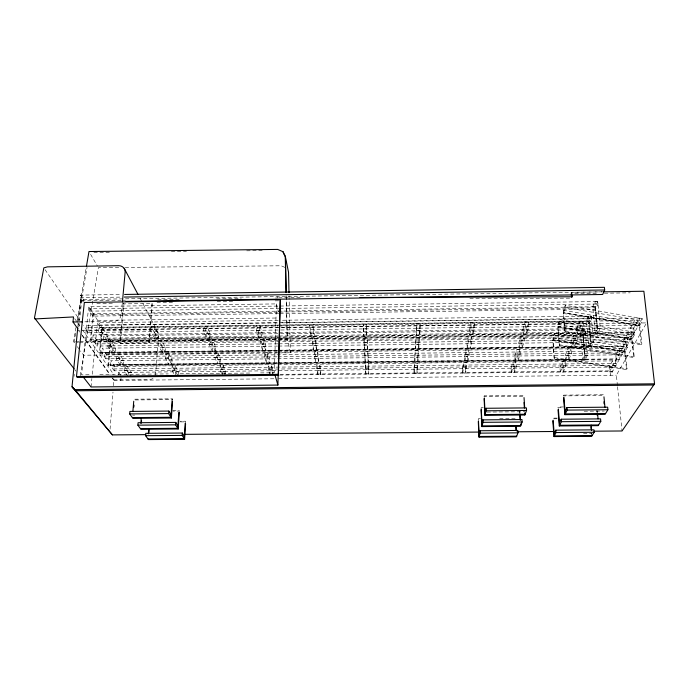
<?xml version="1.0" encoding="UTF-8"?>
<svg xmlns="http://www.w3.org/2000/svg" width="689" height="689" viewBox="0 0 689 689"><rect width="100%" height="100%" fill="white"/><g stroke="black" fill="none" stroke-linecap="round" stroke-linejoin="round"><path stroke-width="0.52" stroke-dasharray="3.44 2.58" d="M320.764 374.618L319.722 368.572L319.774 364.137L320.824 370.234L320.764 374.618L317.844 374.652L316.751 368.606L316.811 364.171L317.905 370.269L317.844 374.652M316.544 350.201L315.364 343.38L315.433 338.712L312.281 338.755L312.203 343.423L313.435 350.245L316.544 350.201L316.604 345.594L315.433 338.712M317.672 351.812L318.774 358.28L318.714 362.776L317.612 356.359L317.672 351.812L314.615 351.846L314.546 356.402L315.708 362.819L315.769 358.323L314.615 351.846M313.435 350.245L313.512 345.637L312.281 338.755M314.227 336.826L314.305 332.098L313.047 324.76L312.97 329.557L314.227 336.826L311.023 336.869L309.714 329.6L309.792 324.803L311.101 332.141L311.023 336.869M89.07 374.764L81.578 374.842L88.674 306.579L276.427 303.901L274.334 372.766L260.416 372.913M270.054 375.161L268.236 369.14L268.374 364.714L270.191 370.794L270.079 374.291M264.559 356.98L264.714 352.441L267.754 352.398L269.632 358.848L269.477 363.327L266.488 363.37L264.559 356.98L267.59 356.936L269.477 363.327M266.488 363.37L266.643 358.891L264.714 352.441M272.956 375.126L271.182 369.106L271.328 364.679L273.094 370.76L272.982 374.256M260.657 344.061L260.821 339.393L263.956 339.358L265.954 346.214L265.79 350.804L262.707 350.847L260.657 344.061L263.784 344.009L265.79 350.804M262.707 350.847L262.871 346.248L260.821 339.393M267.59 356.936L267.754 352.398M258.685 337.532L256.497 330.298L256.678 325.509L258.857 332.813L258.685 337.532L261.863 337.481L262.044 332.77L259.917 325.466L259.727 330.246L261.863 337.481M263.784 344.009L263.956 339.358M223.115 365.213L225.596 371.268L225.389 375.634L222.892 369.64L223.115 365.213L220.179 365.256L219.946 369.674L222.487 375.669L222.711 371.302L220.179 365.256M218.086 352.983L220.73 359.408L220.497 363.887L217.853 357.522L218.086 352.983L215.063 353.026L214.822 357.557L217.517 363.921L217.75 359.451L215.063 353.026M215.304 351.407L212.496 344.646L212.746 339.996L209.628 340.03L209.37 344.681L212.238 351.45L215.304 351.407L215.554 346.817L212.746 339.996M212.238 351.45L212.488 346.86L209.628 340.03M209.792 338.144L210.05 333.433L207.062 326.155L206.786 330.935L209.792 338.144L206.614 338.187L203.565 330.978L203.849 326.207L206.889 333.476L206.614 338.187M414.02 369.226L414.408 363.077L417.396 363.051L417.078 373.593L414.123 373.627L414.02 369.226L416.966 369.201L417.396 363.051M414.778 357.186L415.183 350.658L418.266 350.632L417.922 361.656L414.881 361.699L414.778 357.186L417.81 357.16L418.266 350.632M415.579 344.397L416.01 337.455L419.188 337.429L418.826 348.987L415.691 349.03L415.579 344.397L418.705 344.371L419.188 337.429M416.432 330.789L416.897 323.399L420.178 323.356L419.782 335.5L416.544 335.543L416.432 330.789L419.653 330.754L420.178 323.356M185.186 423.244L185.315 421.194L180.018 421.237M414.123 373.627L414.408 363.077M414.881 361.699L415.183 350.658M415.691 349.03L416.01 337.455M416.544 335.543L416.897 323.399M178.107 375.272L178.33 371.793L175.135 365.756L172.216 365.79L171.905 370.2L174.696 375.324M177.59 375.29L174.834 370.165L175.135 365.756M175.221 375.307L175.454 371.819L172.216 365.79M168.667 353.569L172.069 359.977L171.759 364.438L168.357 358.091L168.667 353.569L165.661 353.612L165.334 358.134L168.788 364.472L169.106 360.011L165.661 353.612M172.069 400.877L172.216 398.828L133.899 399.198L134.424 399.956L172.663 399.594L172.216 398.828M165.084 352.01L165.412 347.428L161.803 340.633L158.703 340.676L158.358 345.31L162.027 352.045L165.084 352.01L161.467 345.267L161.803 340.633M157.988 338.799L158.341 334.096L154.5 326.853L151.296 326.896L150.925 331.659L154.827 338.833L157.988 338.799L154.138 331.616L154.5 326.853M162.027 352.045L162.363 347.471L158.703 340.676M154.827 338.833L155.189 334.139L151.296 326.896M110.059 429.178L112.996 392.101M113.504 385.745L113.918 380.449L112.083 377.856M153.027 378.364A6.408 5.779 -27.9 0 1 151.218 379.234L113.969 379.915L114.107 378.115M151.847 303.599L148.79 342.045L149.289 342.941L120.386 343.303L119.826 342.416L123.4 302.936L123.942 303.883L120.386 343.303M149.289 342.941L152.415 303.487L123.942 303.883M124.476 366.324L128.43 372.336L128.059 376.668L124.098 370.716L124.476 366.324L127.387 366.29L131.289 372.301L130.919 376.642L127 370.691L127.387 366.29M118.474 375.04L118.706 372.439L612.09 367.073L612.538 371.517L609.524 371.552L609.085 367.108L612.504 360.872L615.561 360.838L616.018 365.334L612.96 365.368L612.504 360.872M120.299 365.006L120.696 360.562L116.51 354.189L119.498 354.155L123.641 360.528L123.245 364.981L120.299 365.006L116.097 358.693L116.51 354.189M121.031 377.796L120.808 380.38L119.318 378.218M616.018 365.334L114.21 370.828L114.615 366.427L110.688 360.674L618.886 354.844L619.351 359.4L616.25 359.443L615.777 354.887L619.411 348.255L619.893 352.871L623.045 352.828L622.563 348.221L278.425 352.277M122.332 302.945L120.73 316.751A7.364 6.468 -25.9 0 1 115.735 321.091L83.662 321.841M123.245 364.981L119.094 358.668L119.498 354.155M277.865 340.478L110.102 342.554L110.318 340.271L107.992 364.886L108.561 365.687L584.927 360.347L587.424 355.145L585.116 329.773L582.541 329.798L580.517 334.389L582.748 359.529L585.323 359.512L583.066 334.363L580.517 334.389M114.21 370.828L110.274 365.127L110.688 360.674M112.066 352.63L112.488 348.074L108.035 341.305L111.127 341.262L115.528 348.031L115.106 352.604L112.066 352.63L107.605 345.921L108.035 341.305M74.05 376.383L74.248 374.282M110.102 342.554L107.226 338.153L107.441 335.853L585.116 329.773L585.323 332.115L583.273 336.688L278.942 340.461M108.561 365.687L110.869 341.124L107.441 335.853M115.106 352.604L110.688 345.887L111.127 341.262M103.316 339.47L103.763 334.794L99.027 327.585L102.205 327.542L106.898 334.751L106.442 339.444L103.316 339.47L98.561 332.331L99.027 327.585M276.866 356.833L105.917 358.814L106.347 354.31L102.179 348.195L277.538 346.076M588.57 316.13L591.438 346.774L588.776 346.8L586.417 321.014L588.57 316.13L591.222 316.105L591.446 318.507L589.259 323.365L101.722 329.738L98.665 325.062L98.897 322.702L278.408 320.299M277.322 351.381L100.069 353.483L99.474 352.63L101.946 327.396L589.043 320.988L589.259 323.365M106.442 339.444L101.739 332.296L102.205 327.542M100.069 353.483L102.532 328.291L98.897 322.702M105.917 358.814L101.739 352.759L102.179 348.195M91.034 386.968L91.878 378.519M92.3 374.291L97.683 320.437L88.674 306.579M277.788 343.845L97.115 346.05L97.571 341.425L93.136 334.932L278.012 332.563M278.683 313.555L92.808 316.122L93.049 313.719L595.399 306.751L597.931 333.226L595.193 333.252L592.695 306.786L594.986 301.593L597.725 301.558L600.308 328.274L597.484 334.174L91.043 340.512L90.414 339.599L93.049 313.719M93.136 334.932L92.662 339.617L97.115 346.05M92.808 316.122L89.561 311.152L89.811 308.732L597.725 301.558L597.957 304.021L595.632 309.197L279.76 313.547M88.226 327.723L637.971 320.488L638.514 325.354L87.736 332.477L88.226 327.723L86.668 325.441L278.046 322.9M91.043 340.512L93.678 314.675L89.811 308.732M77.848 326.819L80.777 299.482L602.375 291.843M78.856 327.042L81.655 300.817L80.777 299.482M82.482 301.153L80.217 297.7L80.501 295.107L121.385 294.504M83.042 302.015L83.326 299.439L80.501 295.107M80.243 375.634L98.355 267.676L119.869 267.453M75.842 327.671L73.473 341.417L74.128 342.312L78.417 342.261M77.125 320.273L86.254 267.392M74.128 342.312L75.764 332.804M77.59 322.254L87.047 267.349M462.431 368.701L463.568 362.526L466.556 362.5L466.754 366.97L465.575 373.085L462.62 373.111L462.431 368.701L465.376 368.667L466.556 362.5M464.653 356.609L465.859 350.064L468.942 350.029L469.149 354.611L467.891 361.105L464.851 361.139L464.653 356.609L467.693 356.583L468.942 350.029M469.519 330.109L470.88 322.685L474.17 322.641L474.402 327.473L472.973 334.837L469.734 334.88L469.519 330.109L472.749 330.074L474.17 322.641M462.62 373.111L463.757 366.996L463.568 362.526M464.851 361.139L466.057 354.646L465.859 350.064M467.211 348.419L468.503 341.511L468.287 336.809L467.013 343.777L467.211 348.419L470.354 348.384L471.689 341.477L471.474 336.766L470.139 343.742L470.354 348.384M469.734 334.88L471.104 327.516L470.88 322.685M155.516 375.384L158.677 333.665L142.528 302.979M511.074 368.167L512.969 361.975L515.983 361.949L516.268 366.427L514.321 372.56L511.35 372.585L511.074 368.167L514.054 368.141L515.983 361.949M514.778 356.041L516.776 349.461L519.894 349.435L520.186 354.025L518.128 360.545L515.062 360.571L514.778 356.041L517.835 356.006L519.894 349.435M518.705 343.148L520.832 336.154L524.045 336.12L524.363 340.831L522.167 347.764L519.006 347.799L518.705 343.148L521.866 343.113L524.045 336.12M522.882 329.428L525.156 321.97L528.48 321.935L528.808 326.775L526.474 334.165L523.201 334.199L522.882 329.428L526.146 329.394L528.48 321.935M511.35 372.585L513.245 366.453L512.969 361.975M515.062 360.571L517.069 354.051L516.776 349.461M519.006 347.799L521.142 340.866L520.832 336.154M523.201 334.199L525.483 326.81L525.156 321.97M627.257 345.017L624.854 349.289L625.078 351.459L553.095 339.91L552.923 337.688L554.636 333.183L627.257 345.017L627.481 347.204L624.708 352.105L626.551 369.58L554.214 358.435L552.828 340.59L554.809 335.422L554.636 333.183M634.466 332.176L631.925 336.714L632.158 338.936L558.15 326.698L557.961 324.424L559.787 319.636L634.466 332.176L634.715 334.423L631.77 339.625L633.716 357.539L559.33 345.723L557.866 327.421L559.976 321.927L559.787 319.636M642.139 318.542L639.426 323.365L639.676 325.647L563.524 312.651L563.326 310.317L565.264 305.218L642.139 318.542L642.398 320.841L639.263 326.379L641.321 344.75L564.773 332.201L563.232 313.426L565.471 307.57L565.264 305.218M602.41 291.843L571.577 292.291L571.043 293.678L597.94 293.299M554.214 358.435L553.164 339.72L625.173 351.287L627.024 368.779L626.551 369.58M559.33 345.723L558.219 326.5L632.261 338.755L634.216 356.695L633.716 357.539M564.773 332.201L565.161 331.254L563.602 312.444L639.788 325.449L641.855 343.854L641.321 344.75M559.968 367.65L562.612 361.432L565.643 361.389L566.005 365.876L563.301 372.043L560.312 372.06L559.968 367.65L562.947 367.607L565.643 361.389M565.152 355.464L567.969 348.867L571.086 348.823L571.474 353.431L568.606 359.968L565.523 360.002L565.152 355.464L568.227 355.429L571.086 348.823M570.673 342.528L573.661 335.5L576.882 335.457L577.296 340.185L574.238 347.144L571.052 347.178L570.673 342.528L573.842 342.485L576.882 335.457M576.547 328.748L579.733 321.255L583.066 321.203L583.497 326.061L580.241 333.493L576.951 333.519L576.547 328.748L579.811 328.696L583.066 321.203M560.312 372.06L562.965 365.902L562.612 361.432M565.523 360.002L568.347 353.457L567.969 348.867M571.052 347.178L574.066 340.211L573.661 335.5M576.951 333.519L580.155 326.104L579.733 321.255M584.927 360.347L582.67 335.242L585.116 329.773M278.39 351.373L591.007 347.669L588.63 321.918L591.222 316.105L279.484 320.282M597.484 334.174L594.96 307.75L597.725 301.558M582.748 359.529L584.815 355.162L582.541 329.798M588.776 346.8L590.973 342.157L593.66 342.132L591.222 316.105M595.193 333.252L597.535 328.3L594.986 301.593M591.007 347.669L593.66 342.132M278.614 346.059L626.103 341.847L626.602 346.524L623.399 346.567L622.899 341.89L626.766 334.837L630.022 334.794L630.53 339.531L627.274 339.574L626.766 334.837M279.088 332.554L633.785 328.016L634.319 332.813L631.003 332.856L630.478 328.059L634.603 320.531L635.146 325.397L638.514 325.354M609.524 371.552L639.297 318.103L279.123 322.883M617.447 385.719L616.379 375.195L646.067 323.813M80.217 297.7L121.057 297.105M81.655 300.817L121.281 300.24M122.349 300.223L125.562 300.18M157.686 299.706L181.25 299.362M216.587 298.854L241.21 298.492M275.479 297.993L277.624 297.958L277.305 296.606L277.314 297.777L300.929 297.7M256.497 330.298L259.727 330.246M363.224 328.911L366.488 328.86L366.858 336.163L363.646 336.215L363.198 324.106L363.646 336.215M364.033 342.795L367.194 342.743L367.547 349.599L364.429 349.642L364.033 342.795L364.016 338.11L367.177 338.066L367.547 349.599M604.391 293.204L630.211 292.834M96.873 303.41L114.055 303.169M157.023 302.549L174.205 302.299M217.173 301.679L234.355 301.438M275.169 300.852L279.467 300.783M89.561 311.152L278.735 308.5M279.812 308.483L597.957 304.021M93.678 314.675L278.701 312.117M279.768 312.108L594.96 307.75M97.683 320.437L277.684 317.999M98.665 325.062L278.347 322.676M279.424 322.659L591.446 318.507M102.532 328.291L277.822 326M278.899 325.983L588.63 321.918M645.524 322.917L78.417 330.307L81.474 334.63M203.565 330.978L206.786 330.935M417.017 328.214L420.307 328.171M103.763 334.794L106.898 334.751M155.189 334.139L158.341 334.096M206.889 333.476L210.05 333.433M258.857 332.813L262.044 332.77M630.478 328.059L633.785 328.016M209.37 344.681L212.496 344.646M312.203 343.423L315.364 343.38M416.13 342.149L419.317 342.106M112.488 348.074L115.528 348.031M162.363 347.471L165.412 347.428M212.488 346.86L215.554 346.817M262.871 346.248L265.954 346.214M313.512 345.637L316.604 345.594M364.016 338.11L364.412 345.017L367.53 344.982M364.774 351.261L367.848 351.218L368.176 357.72L368.184 362.216L365.17 362.259L364.774 351.261L365.17 362.259M364.791 355.817L367.857 355.782L368.184 362.216M268.236 369.14L271.182 369.106M365.514 368.081L368.486 368.038L368.796 374.101L365.868 374.144L365.489 363.628L365.868 374.144M93.902 252.527L110.042 252.346M171.38 251.657L186.443 251.494M246.705 250.813L263.921 250.624M471.104 327.516L474.402 327.473M107.226 338.153L278.055 335.999M279.131 335.982L585.323 332.115M277.719 336.999L96.107 339.281L95.642 343.932L631.779 337.317L631.262 332.554L278.795 336.99M90.414 339.599L634.319 332.813M75.618 341.391L78.839 341.356M79.915 341.339L287.149 338.747L286.107 295.796M110.869 341.124L582.67 335.242M97.571 341.425L630.022 334.794M79.485 342.244L277.719 339.772M278.795 339.763L287.365 339.651L286.409 301.067M468.503 341.511L471.689 341.477M278.864 343.828L630.53 339.531M622.899 341.89L626.103 341.847M277.176 350.245L104.978 352.286L104.539 356.816L624.217 350.753L623.734 346.119L278.253 350.227M99.474 352.63L277.779 350.503M278.856 350.494L591.438 346.774M101.739 352.759L277.056 350.675M278.123 350.667L626.602 346.524M106.347 354.31L277.348 352.286M277.615 352.94L83.662 355.223L80.484 350.916M278.683 352.923L290.474 352.785L287.029 338.747M165.334 358.134L168.357 358.091M214.822 357.557L217.853 357.522M314.546 356.402L317.612 356.359M277.934 356.824L623.045 352.828M120.696 360.562L123.641 360.528M169.106 360.011L172.069 359.977M217.75 359.451L220.73 359.408M615.777 354.887L618.886 354.844M276.797 362.69L113.323 364.533L112.91 368.942L617.12 363.379L616.655 358.857L277.874 362.672M107.992 364.886L585.323 359.512M110.274 365.127L277.099 363.249M278.175 363.232L619.351 359.4M114.615 366.427L276.935 364.619M278.012 364.61L615.561 360.838M219.946 369.674L222.892 369.64M171.905 370.2L174.834 370.165M316.751 368.606L319.722 368.572M414.511 367.538L417.508 367.504M128.43 372.336L131.289 372.301M175.454 371.819L178.33 371.793M222.711 371.302L225.596 371.268M270.191 370.794L273.094 370.76M317.905 370.269L320.824 370.234M365.842 369.752L368.779 369.717L368.796 374.101M609.085 367.108L612.09 367.073M125.243 267.401L281.19 265.782L285.522 267.668M592.695 306.786L595.399 306.751M586.417 321.014L589.043 320.988M580.155 326.104L583.497 326.061M525.483 326.81L528.808 326.775M98.561 332.331L101.739 332.296M597.535 328.3L600.308 328.274M574.066 340.211L577.296 340.185M521.142 340.866L524.363 340.831M107.605 345.921L110.688 345.887M466.057 354.646L469.149 354.611M463.757 366.996L466.754 366.97M99.776 374.644L168.314 373.912M180.096 373.782L249.711 373.033M280.182 374.377L609.998 370.854L610.428 375.255L639.84 322.986L639.297 318.103M279.476 375.057L612.538 371.517M113.918 380.449L274.687 378.769M278.537 378.726L616.379 375.195M568.347 353.457L571.474 353.431M517.069 354.051L520.186 354.025M116.097 358.693L119.094 358.668M584.815 355.162L587.424 355.145M562.965 365.902L566.005 365.876M513.245 366.453L516.268 366.427M124.098 370.716L127 370.691M483.325 407.647L481.198 407.664L481.008 408.396L483.135 408.379M172.603 410.411L178.968 410.36L179.39 411.075L173.034 411.135M563.585 406.941L558.202 406.992L557.857 407.724L563.232 407.681M132.581 415.14L134.717 415.123M487.114 412.065L524.958 411.729M584.134 411.212L604.27 411.04M480.491 418.723L478.364 418.74L478.192 419.429L480.311 419.412M499.646 418.567L515.596 418.438M557.28 418.094L552.991 418.128L552.673 418.826L556.953 418.783M180.423 421.909L185.711 421.866L185.315 421.194M583.514 433.295L591.903 433.235M469.864 298.501L571.887 298.156M554.55 357.6L627.024 368.779M552.828 340.59L624.708 352.105M559.692 344.836L634.216 356.695M552.923 337.688L624.854 349.289M554.809 335.422L627.481 347.204M557.866 327.421L631.77 339.625M565.161 331.254L641.855 343.854M557.961 324.424L631.925 336.714M559.976 321.927L634.715 334.423M563.232 313.426L639.263 326.379M563.326 310.317L639.426 323.365M565.471 307.57L642.398 320.841M157.927 332.081L156.67 330.823L153.139 329.79L90.836 330.599L87.649 331.495L83.386 325.311M74.696 369.502L76.023 371.182M77.306 346.619L79.846 350.055M82.318 335.155L110.24 374.644M112.72 378.158L113.969 379.915M82.086 335.491L109.637 374.394M74.722 318.68L77.159 322.176M77.771 323.046L80.2 326.534M82.637 330.031L113.711 374.54M86.177 330.212L87.736 332.477M45.035 269.64L79.735 320.006M118.706 372.439L121.186 376.073M90.629 254.353L97.321 265.902M140.048 298.285L142.029 302.04M276.427 303.901L278.373 311.945M571.577 292.291L571.913 294.082M617.551 386.77L622.029 430.978M597.303 410.704L597.492 412.745M596.786 410.42L596.975 412.453M591.429 433.148L591.705 436.292M583.066 334.363L583.273 336.688M579.811 328.696L580.241 333.493M573.842 342.485L574.238 347.144M568.227 355.429L568.606 359.968M562.947 367.607L563.301 372.043M526.146 329.394L526.474 334.165M521.866 343.113L522.167 347.764M517.835 356.006L518.128 360.545M519.885 411.617L520.023 413.77M519.549 411.281L519.687 413.417M514.054 368.141L514.321 372.56M368.779 369.717L368.469 363.594L368.486 368.038M472.749 330.074L472.973 334.837M467.693 356.583L467.891 361.105M465.376 368.667L465.575 373.085M419.653 330.754L419.782 335.5M418.705 344.371L418.826 348.987M417.81 357.16L417.922 361.656M416.966 369.201L417.078 373.593M289.07 295.891L290.353 352.785M286.323 296.778L286.391 299.991M364.412 345.017L364.429 349.642M367.848 351.218L367.857 355.782M367.177 338.066L367.194 342.743M366.858 336.163L366.47 324.054L366.488 328.86M484.212 395.865L484.005 396.649L523.606 396.278L523.89 395.495L484.212 395.865M563.757 395.116L563.387 395.908L603.314 395.52L603.762 394.728L563.757 395.116"/><path stroke-width="1.03" d="M83.464 377.271L91.034 386.968L277.9 385.073L280.277 299.646L84.334 302.471L76.479 376.504L77.246 377.46L278.408 375.316L280.277 299.646M147.954 438.945L184.204 438.669L184.359 436.318L182.335 433.036L145.767 433.329L145.577 435.689L148.419 439.582L184.609 439.315L185.582 423.916M184.609 439.315L182.189 435.405L182.335 433.036M184.204 438.669L185.186 423.244M140.401 428.61L177.788 428.308L177.943 425.897L175.798 422.409L138.076 422.727L137.878 425.156L140.9 429.299L178.21 428.997L179.321 412.125M177.788 428.308L178.83 412.47M178.21 428.997L175.635 424.837L175.798 422.409M171.397 418.008L168.65 413.581L168.822 411.075L129.894 411.428L129.678 413.925L132.899 418.344L171.397 418.008L172.517 401.635M172.069 400.877L170.941 417.284L132.366 417.612M148.342 433.812L148.738 428.679M148.97 432.416L149.203 429.342M141.409 422.986L141.572 420.876M140.823 423.339L141.245 418.068M133.83 407.104L134.002 405.063M132.882 411.471L133.735 401.239M122.435 301.877L125.157 271.983C125.484 268.409 122.16 265.541 118.715 265.696L47.472 266.858L43.82 267.875L34.476 317.93L74.033 368.658M145.741 434.638L112.41 434.897L72.018 386.805L77.736 327.869M77.978 329.006L73.008 321.987L73.499 316.94L34.906 318.938M86.435 266.342L88.993 251.537L277.684 249.418L283.041 251.726L285.255 256.067L286.038 292.575M478.287 421.513L479.027 437.127L516.44 436.843L517.973 432.838L517.827 430.444L479.992 430.746L479.088 434.096L479.199 436.464L516.69 436.18M481.06 409.473L481.887 426.577L520.496 426.267L522.133 422.004L521.978 419.541L482.92 419.868L481.955 423.442L482.076 425.88L520.772 425.561L520.669 423.933M484.109 398.724L484.944 415.338L524.829 414.993L526.577 410.446L526.413 407.914L486.038 408.276L485.013 412.082L485.142 414.589L525.113 414.244M479.027 437.127L480.104 433.14L479.992 430.746M481.887 426.577L483.041 422.331L482.92 419.868M484.944 415.338L486.167 410.808L486.038 408.276M124.606 294.453L604.399 287.322L604.675 289.983L602.642 294.487L126.078 301.394M554.154 433.519L555.816 430.151L593.944 429.85L594.159 432.27L591.705 436.292L554.008 436.576L552.828 420.91M559.434 422.805L561.208 419.213L600.575 418.886L600.799 421.367L598.19 425.656L559.279 425.966L558.03 409.869M563.559 397.992L564.894 414.666L605.106 414.313L607.896 409.74L607.655 407.182L566.952 407.552L565.066 411.385L565.264 413.908L605.562 413.564M554.008 436.576L556.006 432.563L555.816 430.151M559.279 425.966L561.397 421.694L561.208 419.213M564.894 414.666L567.159 410.101L566.952 407.552M603.469 291.826L643.87 291.249L654.55 383.825L622.029 430.978L594.073 431.193M124.278 297.054L604.675 289.983M73.008 321.987L82.594 321.858M76.479 376.504L278.132 374.342L278.408 375.316M72.018 386.805L74.937 389.638L654.55 383.825M653.74 384.996L75.859 390.758L72.948 387.933M129.678 413.925L168.65 413.581M486.167 410.808L526.577 410.446M567.159 410.101L607.896 409.74M137.878 425.156L175.635 424.837M483.041 422.331L522.133 422.004M561.397 421.694L600.799 421.367M598.62 424.949L559.623 425.268L558.366 409.016M480.104 433.14L517.973 432.838M556.006 432.563L594.159 432.27M184.445 434.337L479.036 432.072M517.74 431.779L554.292 431.495M145.577 435.689L182.189 435.405M592.109 435.629L554.335 435.913L553.155 420.221M359.942 297.502L572.421 296.778L572.085 294.978M74.937 389.638L112.41 434.897M168.822 411.075L171.113 414.795M124.149 268.236L138.058 294.53M283.704 253.647L285.47 257.109L288.536 272.276L288.992 292.67M274.928 374.816L277.9 385.073M283.041 251.726L283.257 252.777M571.207 294.573L571.715 297.26M603.96 396.821L604.959 407.285M603.909 401.782L604.107 403.875M597.587 413.762L598.061 418.843M597.062 413.469L597.251 415.501M591.171 425.147L591.644 430.384M590.861 426.87L591.05 428.963M563.929 397.208L565.264 413.908M524.028 397.579L524.708 407.991M524.019 402.514L524.355 407.716M524.691 412.918L524.829 414.993M520.092 414.838L520.428 420.204M519.825 415.562L520.092 419.842M516.052 425.742L516.371 430.961M515.803 426.422L516.052 430.591M484.315 397.941L485.142 414.589M481.301 409.809L482.076 425.88M478.467 420.833L479.199 436.464M285.47 257.109L286.228 292.489"/></g></svg>
